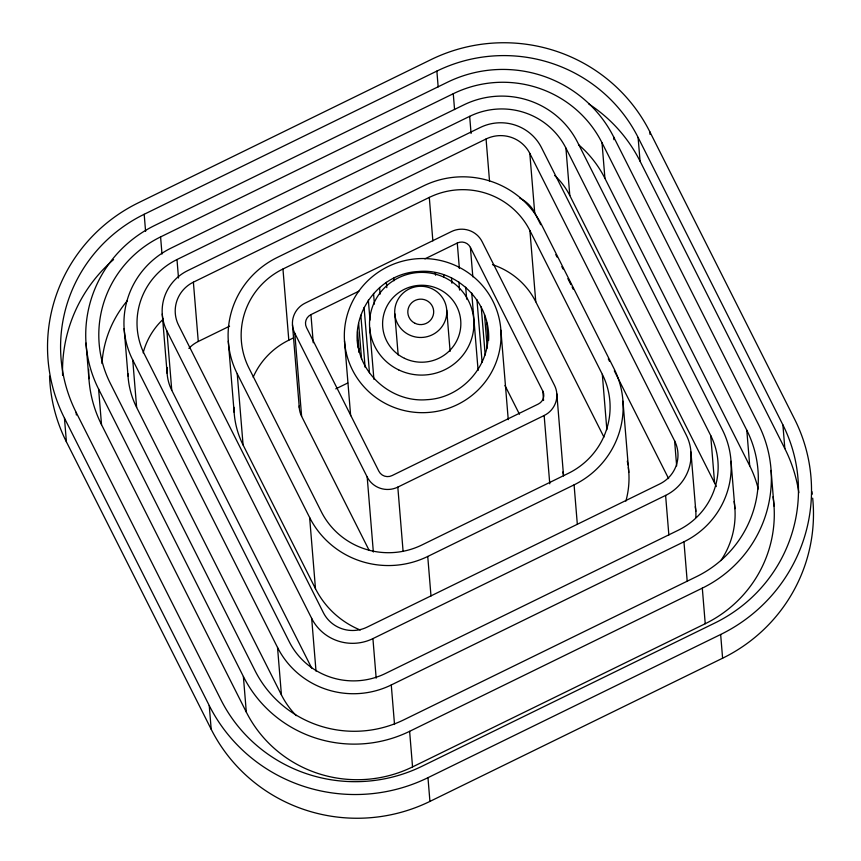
<?xml version="1.0" encoding="UTF-8"?>
<svg xmlns="http://www.w3.org/2000/svg" width="861" height="861" viewBox="0 0 861 861"><rect width="100%" height="100%" fill="white"/><g stroke="black" fill="none" stroke-linecap="round" stroke-linejoin="round"><path stroke-width="1.29" d="M358.198 348.059C350.868 311.09 380.659 273.045 418.349 271.527C456.631 267.793 490.813 302.469 488.628 340.482M76.371 415.013L76.155 412.376A150.223 147.705 -4.7 0 1 144.185 214.281L436.871 71.086A150.223 147.705 -4.7 0 1 638.098 137.448L782.897 424.904L784.845 448.624A150.223 147.705 -4.7 0 1 798.836 492.707M746.799 430.22A111.037 109.175 -4.7 0 1 696.517 576.633L403.831 719.828A111.037 109.175 -4.7 0 1 255.093 670.784L110.305 383.328A111.037 109.175 -4.7 0 1 160.587 236.915L453.263 93.72A111.037 109.175 -4.7 0 1 602.011 142.775L746.799 430.22L749.716 465.812A111.037 109.175 -4.7 0 1 758.229 488.962M710.702 435.537A71.85 70.645 -4.7 0 1 678.167 530.279L385.48 673.474A71.85 70.645 -4.7 0 1 289.242 641.736L144.454 354.28A71.85 70.645 -4.7 0 1 176.989 259.548L469.665 116.353A71.85 70.645 -4.7 0 1 565.914 148.092L710.702 435.537L714.598 482.989A71.85 70.645 -4.7 0 1 716.287 486.583M674.604 440.864A32.653 32.115 -4.7 0 1 659.817 483.925L367.13 627.12A32.653 32.115 -4.7 0 1 323.381 612.688L178.593 325.243A32.653 32.115 -4.7 0 1 193.381 282.171L486.067 138.987A32.653 32.115 -4.7 0 1 529.816 153.409L674.604 440.864L676.66 465.909M602.313 374.32A75.111 73.852 -4.7 0 1 568.292 473.367L421.955 544.959A75.111 73.852 -4.7 0 1 321.336 511.778L248.937 368.056A75.111 73.852 -4.7 0 1 282.957 269.009L429.295 197.417A75.111 73.852 -4.7 0 1 529.913 230.597L602.313 374.32L606.854 429.682M188.882 348.371A32.653 32.115 -4.7 0 1 198.267 341.483L229.575 326.168M424.893 258.881L457.277 243.039A9.794 9.632 -4.7 0 1 470.397 247.365L542.796 391.098A9.794 9.632 -4.7 0 1 538.362 404.013L392.024 475.606A9.794 9.632 -4.7 0 1 378.894 471.279L306.505 327.557A9.794 9.632 -4.7 0 1 310.939 314.631L358.919 291.158M253.166 377.193A75.111 73.852 -4.7 0 1 288.812 340.181L293.601 337.835M335.758 388.871L347.747 383.005M294.796 333.282L367.184 477.005A22.86 22.472 -4.7 0 0 397.814 487.111L544.152 415.508A22.86 22.472 -4.7 0 0 554.506 385.362L482.106 241.64A22.86 22.472 -4.7 0 0 451.487 231.544L305.149 303.137A22.86 22.472 -4.7 0 0 294.796 333.282L301.619 416.326L369.186 550.47M237.238 373.782L309.626 517.504A88.177 86.703 -4.7 0 0 427.745 556.454L574.083 484.861A88.177 86.703 -4.7 0 0 614.011 368.594L541.623 224.861A88.177 86.703 -4.7 0 0 423.504 185.911L277.167 257.514A88.177 86.703 -4.7 0 0 237.238 373.782L243.082 444.954L315.481 588.687A88.177 86.703 -4.7 0 0 360.275 630.026M166.894 330.968L311.682 618.413A45.719 44.955 -4.7 0 0 372.921 638.614L665.607 495.419A45.719 44.955 -4.7 0 0 686.303 435.128L541.515 147.683A45.719 44.955 -4.7 0 0 480.277 127.482L187.59 270.677A45.719 44.955 -4.7 0 0 166.894 330.968L171.769 390.281L311.725 668.147M132.745 360.016L277.533 647.461A84.905 83.485 -4.7 0 0 391.271 684.969L683.957 541.784A84.905 83.485 -4.7 0 0 722.401 429.811L577.613 142.366A84.905 83.485 -4.7 0 0 463.875 104.859L171.199 248.043A84.905 83.485 -4.7 0 0 132.745 360.016L136.641 407.457L281.429 694.913A84.905 83.485 -4.7 0 0 296.27 715.663M98.595 389.054L243.383 676.509A124.102 122.014 -4.7 0 0 409.621 731.323L702.307 588.138A124.102 122.014 -4.7 0 0 758.498 424.495L613.71 137.039A124.102 122.014 -4.7 0 0 447.472 82.225L154.797 225.41A124.102 122.014 -4.7 0 0 98.595 389.054L101.523 424.645L246.311 712.09A124.102 122.014 -4.7 0 0 412.548 766.914L705.234 623.719A124.102 122.014 -4.7 0 0 773.027 496.765M64.446 418.102L209.245 705.557A163.289 160.555 -4.7 0 0 427.971 777.687L720.657 634.492A163.289 160.555 -4.7 0 0 794.595 419.167L649.807 131.722A163.289 160.555 -4.7 0 0 431.07 59.592L138.395 202.787A163.289 160.555 -4.7 0 0 64.446 418.102L66.405 441.833L211.193 729.278A163.289 160.555 -4.7 0 0 429.93 801.408L722.605 658.213A163.289 160.555 -4.7 0 0 812.676 498.121M588.72 103.89A150.223 147.705 -4.7 0 1 640.057 161.179L784.845 448.624M578.517 144.659A111.037 109.175 -4.7 0 1 604.928 178.356L749.716 465.812M554.71 175.504A71.85 70.645 -4.7 0 1 569.81 195.544L714.598 482.989M519.829 198.181A32.653 32.115 -4.7 0 1 534.692 212.721L540.719 224.699M555.808 254.641L557.013 257.041M561.835 266.619L563.04 269.019M567.873 278.598L570.886 284.582M572.091 286.982L573.297 289.382M608.286 358.843L609.491 361.243M614.323 370.822L668.62 478.619M529.913 230.597L535.768 301.77L603.938 437.108M504.976 385.502L519.463 414.249M76.155 412.376L220.943 699.821A150.223 147.705 -4.7 0 0 422.181 766.182L714.867 622.998A150.223 147.705 -4.7 0 0 782.897 424.904M357.541 340.052C359.22 374.761 392.691 402.808 427.045 399.676C461.518 398.094 490.878 365.764 487.864 331.141M771.09 470.44L774.017 506.02M731.021 461.248L734.917 508.7M720.657 634.492L722.605 658.213M702.307 588.138L705.234 623.719M690.942 452.057L695.828 511.369M683.957 541.784L687.207 581.326M649.807 131.722L650.023 134.359M638.098 137.448L640.057 161.179M665.607 495.419L668.857 534.961M613.71 137.039L613.925 139.676M602.011 142.775L604.928 178.356M622.955 401.237L628.81 472.409M565.914 148.092L569.81 195.544M574.083 484.861L577.333 524.403M556.819 393.832L563.535 475.53M529.816 153.409L534.692 212.721M542.796 391.098L543.571 400.473M544.152 415.508L549.77 483.817M486.067 138.987L489.532 181.165M500.887 330.247A78.373 77.059 -4.7 0 1 388.128 404.864A78.373 77.059 -4.7 0 1 379.077 271.689A78.373 77.059 -4.7 0 1 500.887 330.247L508.248 419.662M469.665 116.353L471.075 133.487M486.734 322.821L488.165 340.17M484.517 314.706L487.251 348.07M481.234 306.957L485.184 355.001M476.951 299.703L482.106 362.427M470.397 247.365L472.829 276.833M471.742 293.063L478.113 370.456M453.263 93.72L454.565 109.541M465.693 287.144L466.684 299.154M457.277 243.039L459.365 268.492M458.913 282.053L459.57 290.06M436.871 71.086L438.163 86.907M451.508 277.877L451.95 283.215M446.73 310.1A26.045 25.604 -4.7 0 1 409.255 334.886A26.045 25.604 -4.7 0 1 406.252 290.641A26.045 25.604 -4.7 0 1 446.73 310.1L450.12 351.374M443.609 274.702L443.835 277.371M429.295 197.417L432.868 240.908M435.354 272.56L435.58 275.229M427.745 556.454L430.995 596.006M393.735 278.114L393.961 280.783M394.768 313.652L398.159 354.926M427.971 777.687L429.93 801.408M386.352 282.343L386.783 287.682M397.814 487.111L403.099 551.395M379.572 287.477L380.121 294.15M373.545 293.44L374.417 304.116M409.621 731.323L412.548 766.914M368.347 300.134L369.993 320.152M369.617 327.298L373.9 379.281M364.085 307.42L369.466 372.813M391.271 684.969L394.521 724.51M360.834 315.201L365.107 367.249M358.628 323.327L361.588 359.349M357.53 331.657L359.166 351.675M358.66 348.382L358.994 352.386M367.184 477.005L373.351 552.009M372.921 638.614L376.171 678.156M344.508 340.945L350.653 415.68M310.939 314.631L313.253 342.764M309.626 517.504L315.481 588.687M292.471 324.823L299.305 407.856M282.957 269.009L288.812 340.181M311.682 618.413L316.009 671.139M277.533 647.461L281.429 694.913M228.283 341.139L234.138 412.311M243.383 676.509L246.311 712.09M193.381 282.171L198.267 341.483M176.989 259.548L178.507 277.995M209.245 705.557L211.193 729.278M160.587 236.915L161.997 254.049M162.255 314.039L167.131 373.351M144.185 214.281L145.595 231.415M124.135 328.579L128.031 376.031M86.003 343.119L88.931 378.7M66.405 441.833A163.289 160.555 -4.7 0 1 49.572 376.139M811.869 491.588A163.289 160.555 -4.7 0 1 812.224 494.203M62.605 375.342A150.223 147.705 -4.7 0 1 113.566 259.559M734.099 501.457A84.905 83.485 -4.7 0 1 720.861 560.597M136.641 407.457A84.905 83.485 -4.7 0 1 127.902 373.609M143.163 352.859A71.85 70.645 -4.7 0 1 163.321 319.087M243.082 444.954A88.177 86.703 -4.7 0 1 233.944 407.275M628.326 467.394A88.177 86.703 -4.7 0 1 625.861 501.145M627.292 461.173A88.177 86.703 -4.7 0 1 627.96 464.886M492.503 264.661A75.111 73.852 -4.7 0 1 535.768 301.77M562.782 472.054A22.86 22.472 -4.7 0 1 563.557 475.896M301.619 416.326A22.86 22.472 -4.7 0 1 299.251 405.897M101.523 424.645A124.102 122.014 -4.7 0 1 88.661 369.391M101.942 363.525A111.037 109.175 -4.7 0 1 127.46 300.543M171.769 390.281A45.719 44.955 -4.7 0 1 167.12 367.475M695.257 506.698A45.719 44.955 -4.7 0 1 695.828 517.257M398.686 369.886A52.22 51.348 -4.7 0 0 473.819 320.174A52.22 51.348 -4.7 0 0 392.659 281.149A52.22 51.348 -4.7 0 0 398.686 369.886M404.466 358.316A39.132 38.476 -4.7 0 0 460.764 321.067A39.132 38.476 -4.7 0 0 399.945 291.825A39.132 38.476 -4.7 0 0 404.466 358.316M415.034 323.316A12.947 12.732 -4.7 0 0 433.664 310.993A12.947 12.732 -4.7 0 0 413.538 301.318A12.947 12.732 -4.7 0 0 415.034 323.316"/></g></svg>
